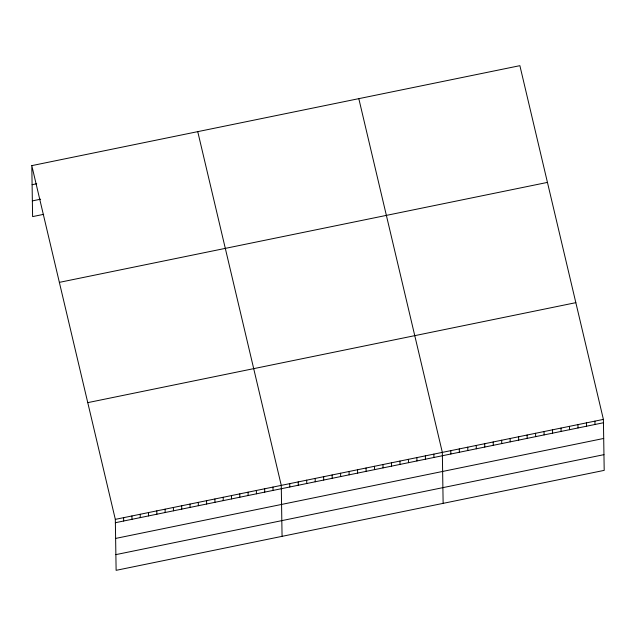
<?xml version="1.0" encoding="UTF-8"?>
<svg xmlns="http://www.w3.org/2000/svg" width="636" height="636" viewBox="0 0 636 636"><rect width="100%" height="100%" fill="white"/><g stroke="black" fill="none" stroke-linecap="round" stroke-linejoin="round"><path stroke-width="0.95" d="M31.8 165.63L519.882 65.667L603.397 419.394L604.2 470.37L116.118 570.333L115.323 519.366L31.8 165.63L32.603 216.606L43.661 214.34M32.102 184.702L36.713 183.756M32.357 200.889L40.648 199.187M59.363 282.368L547.445 182.397M87.76 402.636L575.834 302.664M115.323 519.366L603.397 419.394M115.37 522.712L603.453 422.749M115.617 538.43L603.699 438.458M115.871 554.624L603.954 454.653M358.815 98.652L442.33 452.387L443.133 503.354M197.748 131.644L281.263 485.379L282.066 536.347M594.922 421.135L594.978 424.482M586.448 422.868L586.495 426.223M577.965 424.602L578.021 427.956M569.49 426.343L569.546 429.69M561.016 428.076L561.063 431.431M552.533 429.817L552.589 433.164M544.058 431.55L544.114 434.905M535.584 433.283L535.631 436.638M527.101 435.024L527.157 438.371M518.626 436.757L518.682 440.112M510.152 438.498L510.199 441.845M501.677 440.231L501.725 443.586M493.194 441.964L493.25 445.319M484.719 443.705L484.775 447.052M476.245 445.438L476.292 448.793M467.762 447.18L467.818 450.527M459.287 448.913L459.343 452.268M450.813 450.646L450.86 454.001M433.855 454.12L433.911 457.475M425.381 455.861L425.428 459.208M416.898 457.594L416.954 460.949M408.423 459.335L408.479 462.682M399.949 461.068L399.996 464.415M391.466 462.801L391.522 466.156M382.991 464.542L383.047 467.889M374.517 466.275L374.564 469.63M366.042 468.017L366.09 471.363M357.559 469.75L357.615 473.097M349.085 471.483L349.14 474.838M340.61 473.224L340.658 476.571M332.127 474.957L332.183 478.312M323.652 476.698L323.708 480.045M315.178 478.431L315.225 481.778M306.695 480.164L306.751 483.519M298.22 481.905L298.276 485.252M289.746 483.638L289.793 486.993M272.971 487.073L273.019 490.428M264.671 488.774L264.727 492.129M256.372 490.475L256.427 493.822M248.08 492.177L248.127 495.524M239.78 493.87L239.836 497.225M231.48 495.571L231.536 498.926M223.188 497.273L223.236 500.619M214.889 498.974L214.936 502.321M206.589 500.667L206.644 504.022M198.289 502.368L198.345 505.723M189.997 504.07L190.045 507.425M181.697 505.771L181.753 509.118M173.397 507.472L173.453 510.819M165.106 509.166L165.153 512.521M156.806 510.867L156.861 514.222M148.506 512.568L148.562 515.915M140.214 514.27L140.262 517.617M131.914 515.963L131.97 519.318M123.615 517.664L123.67 521.019"/></g></svg>
